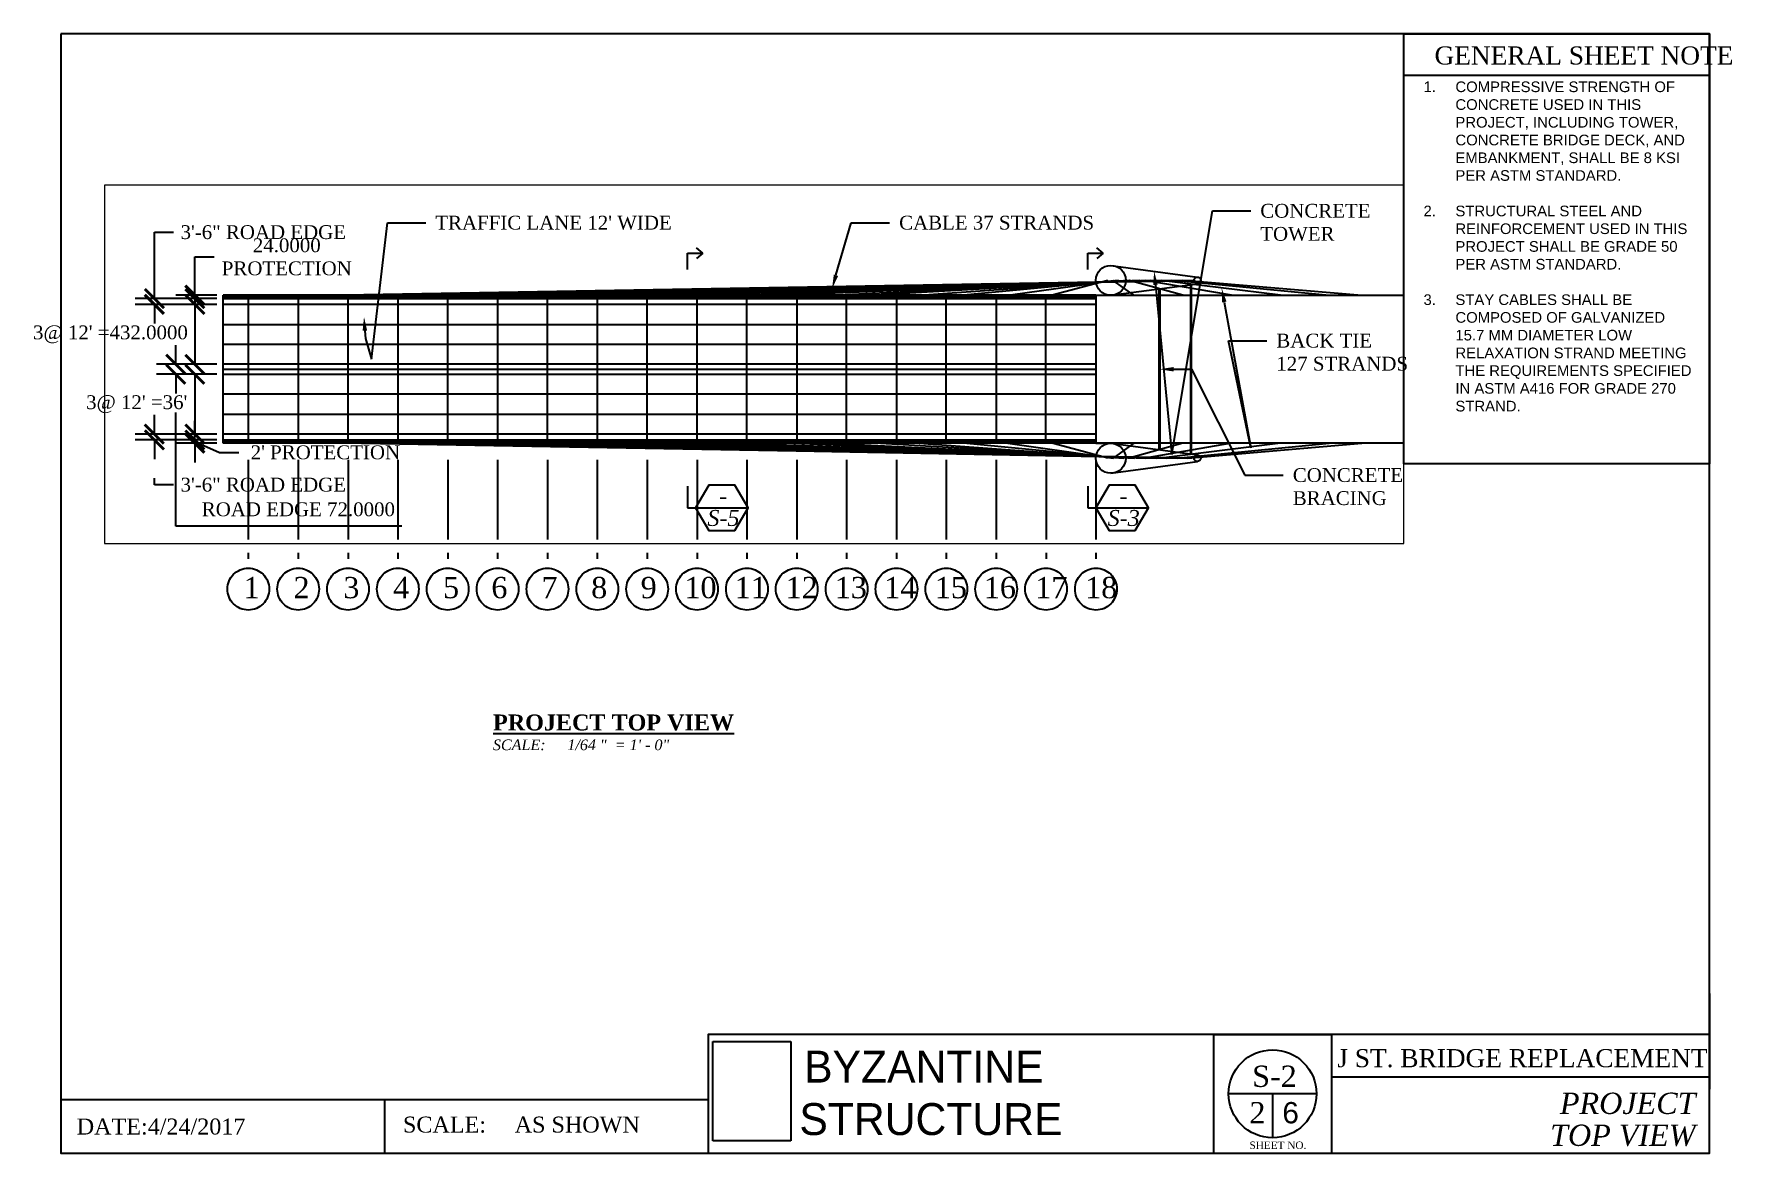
# Paper-space layout 'S-2top view' of a CAD drawing. Header units: feet, sheet in inches. Extents: x -0.2 to 15.7, y 0 to 10.5.
# The model-space entities are those that its viewports show. They can reach past a viewport. Long polylines and large blocks are cut down to what shows.
import ezdxf
from ezdxf import colors
from ezdxf.entities.mleader import LeaderData, LeaderLine
from ezdxf.enums import TextEntityAlignment as Align
from ezdxf.math import Vec2, Vec3

# ---------------------------------------------------------------- set-up
doc = ezdxf.new("R2010")
doc.units = ezdxf.units.FT
doc.header["$MEASUREMENT"] = 0
doc.header["$XCLIPFRAME"] = 0
doc.linetypes.add('ACAD_ISO03W100', pattern=[30, 12, -18])
doc.linetypes.add('CENTER2', pattern=[1.125, 0.75, -0.125, 0.125, -0.125])
doc.styles.add('Annotative', font='arial.ttf')
doc.styles.add('Bridge 122L', font='times.ttf')
doc.styles.get("Standard").update_dxf_attribs({"font": 'times.ttf'})
doc.styles.add('style1', font='timesi.ttf')
doc.dimstyles.new('Bridge 122L', dxfattribs={"dimtxt": 0.18, "dimasz": 0.18, "dimexe": 0.18, "dimexo": 0.0625, "dimgap": 0.09, "dimtad": 0, "dimtih": 1, "dimtoh": 1, "dimdec": 0, "dimzin": 0, "dimdsep": 46, "dimlunit": 3, "dimtxsty": 'Annotative', "dimblk": 'ARCHTICK', "dimcen": 0.09, "dimadec": 1, "dimazin": 0, "dimtfac": 1, "dimtdec": 0, "dimtofl": 0, "dimtmove": 0, "dimatfit": 3, "dimfxl": 1, "dimtolj": 1, "dimtzin": 0, "dimarcsym": 0})
picture_1 = doc.add_image_def('image1.jpg', size_in_pixel=(215, 288))

# ---------------------------------------------------------------- blocks, each defined once
blk = doc.blocks.new('Sheet Number')
for p, q in [((11.806, 0.557), (10.98, 0.557)), ((11.393, 0.557), (11.393, 0.144))]:
    blk.add_line(p, q)
blk.add_circle((11.393, 0.557), 0.413)
for tag, p in [('S-1', (11.411, 0.721)), ('1', (11.251, 0.38))]:
    blk.add_attdef(tag, text='', height=0.2).set_placement(p, align=Align.MIDDLE)
at = {"style": 'Annotative'}
blk.add_attdef('6', text='', height=0.2, dxfattribs=at).set_placement((11.563, 0.379), align=Align.MIDDLE)
blk = doc.blocks.new('_ArchTick')
at = {"color": 0, "linetype": 'ByBlock', "const_width": 0.15}
blk.add_lwpolyline([(-0.5, -0.5), (0.5, 0.5)], dxfattribs=at)
blk = doc.blocks.new('*D23')
at = {"color": 0, "linetype": 'Continuous', "lineweight": -2, "transparency": 16777216}
for p, q in [((1.265, 8.065), (1.265, 8.425)), ((1.265, 8.425), (1.445, 8.425)), ((1.47, 8.065), (1.085, 8.065)), ((1.47, 8.033), (1.085, 8.033)), ((1.265, 8.033), (1.265, 7.853))]:
    blk.add_line(p, q, dxfattribs=at)
at = {"layer": 'Defpoints', "color": 0, "transparency": 16777216}
for p in [(1.265, 8.065), (1.533, 8.065), (1.533, 8.033)]:
    blk.add_point(p, dxfattribs=at)
at = {"color": 0, "lineweight": -2, "transparency": 16777216, "xscale": 0.18, "yscale": 0.18, "zscale": 0.18}
for p, rotation in [((1.265, 8.065), 270), ((1.265, 8.033), 90)]:
    blk.add_blockref('_ArchTick', p, dxfattribs=dict(at, rotation=rotation))
at = {"color": 0, "transparency": 16777216, "insert": (2.129, 8.425), "char_height": 0.18, "width": 1.45003, "attachment_point": 5, "style": 'Bridge 122L'}
blk.add_mtext('\\A1;{\\H0.72222x;24.0000 PROTECTION}', dxfattribs=at)
blk = doc.blocks.new('*D24')
at = {"color": 0, "linetype": 'Continuous', "lineweight": -2, "transparency": 16777216}
for p, q in [((1.47, 7.979), (1.085, 7.979)), ((1.265, 7.979), (1.265, 7.416)), ((1.47, 7.416), (1.085, 7.416))]:
    blk.add_line(p, q, dxfattribs=at)
at = {"layer": 'Defpoints', "color": 0, "transparency": 16777216}
for p in [(1.533, 7.979), (1.265, 7.416), (1.533, 7.416)]:
    blk.add_point(p, dxfattribs=at)
at = {"color": 0, "lineweight": -2, "transparency": 16777216, "xscale": 0.18, "yscale": 0.18, "zscale": 0.18}
for p, rotation in [((1.265, 7.979), 90), ((1.265, 7.416), 270)]:
    blk.add_blockref('_ArchTick', p, dxfattribs=dict(at, rotation=rotation))
at = {"color": 0, "transparency": 16777216, "insert": (0.471, 7.697), "char_height": 0.18, "attachment_point": 5, "style": 'Bridge 122L'}
blk.add_mtext("\\A1;{\\H0.72222x;3@ 12' =432.0000}", dxfattribs=at)
blk = doc.blocks.new('*D25')
at = {"color": 0, "linetype": 'Continuous', "lineweight": -2, "transparency": 16777216}
for p, q in [((0.884, 8.033), (0.884, 8.657)), ((0.884, 8.657), (1.064, 8.657)), ((1.47, 8.033), (0.704, 8.033)), ((1.47, 7.979), (0.704, 7.979)), ((0.884, 7.979), (0.884, 7.799))]:
    blk.add_line(p, q, dxfattribs=at)
at = {"layer": 'Defpoints', "color": 0, "transparency": 16777216}
for p in [(1.533, 8.033), (0.884, 7.979), (1.533, 7.979)]:
    blk.add_point(p, dxfattribs=at)
at = {"color": 0, "lineweight": -2, "transparency": 16777216, "xscale": 0.18, "yscale": 0.18, "zscale": 0.18}
for p, rotation in [((0.884, 8.033), 270), ((0.884, 7.979), 90)]:
    blk.add_blockref('_ArchTick', p, dxfattribs=dict(at, rotation=rotation))
at = {"color": 0, "transparency": 16777216, "insert": (1.908, 8.657), "char_height": 0.18, "attachment_point": 5, "style": 'Bridge 122L'}
blk.add_mtext('\\A1;{\\H0.72222x;3\'-6" ROAD EDGE}', dxfattribs=at)
blk = doc.blocks.new('*D32')
at = {"color": 0, "linetype": 'Continuous', "lineweight": -2, "transparency": 16777216}
for p, q in [((1.47, 7.322), (1.085, 7.322)), ((1.265, 7.322), (1.265, 6.76)), ((1.47, 6.76), (1.085, 6.76))]:
    blk.add_line(p, q, dxfattribs=at)
at = {"layer": 'Defpoints', "color": 0, "transparency": 16777216}
for p in [(1.533, 7.322), (1.265, 6.76), (1.533, 6.76)]:
    blk.add_point(p, dxfattribs=at)
at = {"color": 0, "lineweight": -2, "transparency": 16777216, "xscale": 0.18, "yscale": 0.18, "zscale": 0.18}
for p, rotation in [((1.265, 7.322), 90), ((1.265, 6.76), 270)]:
    blk.add_blockref('_ArchTick', p, dxfattribs=dict(at, rotation=rotation))
at = {"color": 0, "transparency": 16777216, "insert": (0.718, 7.041), "char_height": 0.18, "attachment_point": 5, "style": 'Bridge 122L'}
blk.add_mtext("\\A1;{\\H0.72222x;3@ 12' =36'}", dxfattribs=at)
blk = doc.blocks.new('*D33')
at = {"color": 0, "linetype": 'Continuous', "lineweight": -2, "transparency": 16777216}
for p, q in [((1.265, 6.705), (1.265, 6.885)), ((1.47, 6.705), (1.085, 6.705)), ((1.265, 6.674), (1.265, 6.705)), ((1.47, 6.674), (1.085, 6.674)), ((1.265, 6.69), (1.497, 6.588)), ((1.265, 6.674), (1.265, 6.494)), ((1.497, 6.588), (1.677, 6.588))]:
    blk.add_line(p, q, dxfattribs=at)
at = {"layer": 'Defpoints', "color": 0, "transparency": 16777216}
for p in [(1.265, 6.705), (1.533, 6.705), (1.533, 6.674)]:
    blk.add_point(p, dxfattribs=at)
at = {"color": 0, "lineweight": -2, "transparency": 16777216, "xscale": 0.18, "yscale": 0.18, "zscale": 0.18}
for p, rotation in [((1.265, 6.705), 270), ((1.265, 6.674), 90)]:
    blk.add_blockref('_ArchTick', p, dxfattribs=dict(at, rotation=rotation))
at = {"color": 0, "transparency": 16777216, "insert": (2.492, 6.588), "char_height": 0.18, "width": 1.45003, "attachment_point": 5, "style": 'Bridge 122L'}
blk.add_mtext("\\A1;{\\H0.72222x;2' PROTECTION}", dxfattribs=at)
blk = doc.blocks.new('*D34')
at = {"color": 0, "linetype": 'Continuous', "lineweight": -2, "transparency": 16777216}
for p, q in [((0.884, 6.76), (0.884, 6.94)), ((1.47, 6.76), (0.704, 6.76)), ((1.47, 6.705), (0.704, 6.705)), ((0.884, 6.705), (0.884, 6.525)), ((0.884, 6.284), (0.884, 6.345)), ((1.064, 6.284), (0.884, 6.284))]:
    blk.add_line(p, q, dxfattribs=at)
at = {"layer": 'Defpoints', "color": 0, "transparency": 16777216}
for p in [(0.884, 6.705), (1.533, 6.76), (1.533, 6.705)]:
    blk.add_point(p, dxfattribs=at)
at = {"color": 0, "lineweight": -2, "transparency": 16777216, "xscale": 0.18, "yscale": 0.18, "zscale": 0.18}
for p, rotation in [((0.884, 6.76), 270), ((0.884, 6.705), 90)]:
    blk.add_blockref('_ArchTick', p, dxfattribs=dict(at, rotation=rotation))
at = {"color": 0, "transparency": 16777216, "insert": (1.908, 6.284), "char_height": 0.18, "attachment_point": 5, "style": 'Bridge 122L'}
blk.add_mtext('\\A1;{\\H0.72222x;3\'-6" ROAD EDGE}', dxfattribs=at)
blk = doc.blocks.new('*D35')
at = {"color": 0, "linetype": 'Continuous', "lineweight": -2, "transparency": 16777216}
for p, q in [((1.085, 7.416), (1.085, 7.596)), ((1.47, 7.416), (0.905, 7.416)), ((1.47, 7.322), (0.905, 7.322)), ((1.085, 7.322), (1.085, 7.142)), ((1.085, 5.896), (1.085, 6.962)), ((3.21, 5.896), (1.085, 5.896))]:
    blk.add_line(p, q, dxfattribs=at)
at = {"layer": 'Defpoints', "color": 0, "transparency": 16777216}
for p in [(1.533, 7.416), (1.085, 7.322), (1.533, 7.322)]:
    blk.add_point(p, dxfattribs=at)
at = {"color": 0, "lineweight": -2, "transparency": 16777216, "xscale": 0.18, "yscale": 0.18, "zscale": 0.18}
for p, rotation in [((1.085, 7.416), 270), ((1.085, 7.322), 90)]:
    blk.add_blockref('_ArchTick', p, dxfattribs=dict(at, rotation=rotation))
at = {"color": 0, "transparency": 16777216, "insert": (2.238, 6.052), "char_height": 0.18, "attachment_point": 5, "style": 'Bridge 122L'}
blk.add_mtext('\\A1;{\\H0.72222x;ROAD EDGE 72.0000}', dxfattribs=at)

msp = doc.modelspace()

# ---------------------------------------------------------------- linework, layer by layer
for p, q in [((597143, 587511), (597768, 587427)), ((590735, 587295), (597035, 587295)), ((590735, 586227), (590735, 587295)), ((590735, 587295), (590735, 587283)), ((597035, 587295), (590735, 587295)), ((597738, 587403), (590915, 587283)), ((590915, 587295), (590915, 586227)), ((591275, 587283), (597700, 587403)), ((591275, 587295), (591275, 586227)), ((597661, 587403), (591635, 587283)), ((591635, 587295), (591635, 586227)), ((591995, 587283), (597623, 587403)), ((591995, 587295), (591995, 586227)), ((597584, 587403), (592355, 587283)), ((592355, 586227), (592355, 587295)), ((592715, 587283), (597545, 587403)), ((592715, 587295), (592715, 586227)), ((597507, 587403), (593075, 587283)), ((593075, 586227), (593075, 587295)), ((593435, 587283), (597470, 587403)), ((593435, 587295), (593435, 586227)), ((597432, 587403), (593795, 587283)), ((593795, 586227), (593795, 587295)), ((594155, 587283), (597391, 587403)), ((594155, 587295), (594155, 586227)), ((597353, 587403), (594515, 587283)), ((594515, 586227), (594515, 587295)), ((594875, 587283), (597314, 587403)), ((594875, 587295), (594875, 586227)), ((597275, 587403), (595235, 587283)), ((595235, 586227), (595235, 587295)), ((595595, 587283), (597237, 587403)), ((595595, 587295), (595595, 586227)), ((597198, 587403), (595955, 587283)), ((595955, 586227), (595955, 587295)), ((596315, 587283), (597160, 587403)), ((596315, 587295), (596315, 586227)), ((597121, 587403), (596675, 587283)), ((596675, 586227), (596675, 587295)), ((597035, 587295), (597035, 586227)), ((597035, 587295), (597035, 586227)), ((597035, 587295), (597143, 587295)), ((597035, 587295), (600723, 587295)), ((597143, 587295), (597768, 587379)), ((597310, 587295), (597160, 587403)), ((597662, 587295), (597275, 587403)), ((598015, 587295), (597391, 587403)), ((597489, 587342), (597489, 586181)), ((597497, 587343), (597497, 586180)), ((598368, 587295), (597507, 587403)), ((597584, 587403), (597584, 587403)), ((597623, 587403), (598720, 587295)), ((597700, 587403), (597738, 587403)), ((597700, 587403), (598955, 587295)), ((597719, 587373), (597719, 586150)), ((597726, 586149), (597726, 587374)), ((597738, 587403), (597738, 587403)), ((590735, 587283), (597035, 587283)), ((590735, 587271), (597035, 587271)), ((597035, 587229), (590735, 587229)), ((590735, 587085), (597035, 587085)), ((597035, 586941), (590735, 586941)), ((597035, 586797), (590735, 586797)), ((590735, 586761), (597035, 586761)), ((590735, 586725), (597035, 586725)), ((597035, 586581), (590735, 586581)), ((590735, 586437), (597035, 586437)), ((597035, 586293), (590735, 586293)), ((590735, 586251), (597035, 586251)), ((590735, 586239), (597035, 586239)), ((597035, 586227), (590735, 586227)), ((597738, 586119), (590915, 586239)), ((591275, 586239), (597700, 586119)), ((597661, 586119), (591635, 586239)), ((591995, 586239), (597623, 586119)), ((597584, 586119), (592355, 586239)), ((592715, 586239), (597545, 586119)), ((597507, 586119), (593075, 586239)), ((593435, 586239), (597470, 586119)), ((597432, 586119), (593795, 586239)), ((594155, 586239), (597391, 586119)), ((597353, 586119), (594515, 586239)), ((594875, 586239), (597314, 586119)), ((597275, 586119), (595235, 586239)), ((595595, 586239), (597237, 586119)), ((597198, 586119), (595955, 586239)), ((596315, 586239), (597160, 586119)), ((597121, 586119), (596675, 586239)), ((597035, 586227), (597143, 586227)), ((600723, 586227), (597035, 586227)), ((597143, 586227), (597768, 586143)), ((597310, 586227), (597160, 586119)), ((597662, 586227), (597275, 586119)), ((598015, 586227), (597391, 586119)), ((598368, 586227), (597507, 586119)), ((597623, 586119), (598720, 586227)), ((597700, 586119), (598955, 586227)), ((597143, 586011), (597768, 586095)), ((597584, 586120), (597584, 586120)), ((597738, 586119), (597738, 586119))]:
    msp.add_line(p, q)
for centre, radius in [((597143, 587403), 108), ((597768, 587403), 24), ((597143, 586119), 108), ((597768, 586119), 24)]:
    msp.add_circle(centre, radius)

psp = doc.layouts.new('S-2top view')

# ---------------------------------------------------------------- linework, layer by layer
for p, q in [((12.6312, 10.1333), (15.5044, 10.1333)), ((15.5044, 0.0042), (15.5044, 1.5042)), ((15.5044, 1.5042), (15.5044, 1.0042)), ((10.8416, 1.1181), (11.9516, 1.1181)), ((15.5044, 1.1181), (11.2219, 1.1181)), ((11.9516, 1.1181), (11.9516, 0.0042)), ((15.5044, 1.0042), (15.5044, 0.6042)), ((15.5044, 0.7181), (11.9516, 0.7181)), ((6.091, 0.5042), (0.0036, 0.5042)), ((3.0473, 0.5042), (3.0473, 0.0042)), ((0.0036, 0.0042), (6.5044, 0.0042)), ((11.5044, 0.0042), (12.1044, 0.0042))]:
    psp.add_line(p, q)
at = {"linetype": 'CENTER2'}
for p, q in [((6.0416, 8.4599), (5.9814, 8.5099)), ((9.8047, 8.4599), (9.7445, 8.5099)), ((5.8976, 8.3078), (5.8976, 8.4599)), ((5.8976, 8.4599), (6.0416, 8.4599)), ((6.0416, 8.4599), (5.9814, 8.41)), ((9.6606, 8.3078), (9.6606, 8.4599)), ((9.6606, 8.4599), (9.8047, 8.4599)), ((9.8047, 8.4599), (9.7445, 8.41)), ((1.7672, 6.5182), (1.7672, 5.5885)), ((1.7672, 6.5182), (1.7672, 5.5885)), ((2.2359, 6.5182), (2.2359, 5.5885)), ((2.7047, 6.5182), (2.7047, 5.5885)), ((3.1734, 6.5182), (3.1734, 5.5885)), ((3.6422, 6.5182), (3.6422, 5.5885)), ((4.1109, 6.5182), (4.1109, 5.5885)), ((4.5797, 6.5182), (4.5797, 5.5885)), ((5.0484, 6.5182), (5.0484, 5.5885)), ((5.5172, 6.5182), (5.5172, 5.5885)), ((5.9859, 6.5182), (5.9859, 5.5885)), ((6.4547, 6.5182), (6.4547, 5.5885)), ((6.9234, 6.5182), (6.9234, 5.5885)), ((7.3922, 6.5182), (7.3922, 5.5885)), ((7.8609, 6.5182), (7.8609, 5.5885)), ((8.3297, 6.5182), (8.3297, 5.5885)), ((8.7984, 6.5182), (8.7984, 5.5885)), ((9.2672, 6.5182), (9.2672, 5.5885)), ((9.7359, 6.5182), (9.7359, 5.5885)), ((5.8976, 6.2691), (5.8976, 6.0676)), ((9.6606, 6.2691), (9.6606, 6.0676)), ((5.8976, 6.0676), (6.4662, 6.0676)), ((9.6606, 6.0676), (10.2293, 6.0676))]:
    psp.add_line(p, q, dxfattribs=at)
for points in [[(0.0036, 10.5198), (0.0036, 0.0042), (15.5044, 0.0042), (15.5044, 10.5198)], [(15.5044, 10.5198), (15.5044, 6.4813), (12.6312, 6.4813), (12.6312, 10.5198)], [(6.3429, 5.854), (6.4662, 6.0676), (6.3429, 6.2812), (6.0962, 6.2812), (5.9729, 6.0676), (6.0962, 5.854)], [(10.1059, 5.854), (10.2293, 6.0676), (10.1059, 6.2812), (9.8593, 6.2812), (9.7359, 6.0676), (9.8593, 5.854)]]:
    psp.add_lwpolyline(points, close=True)
for points in [[(11.2219, 1.1181), (6.091, 1.1181), (6.091, 0.0042)], [(10.8416, 1.1181), (10.8416, 0.0042)]]:
    psp.add_lwpolyline(points)
at = {"linetype": 'ACAD_ISO03W100'}
for centre in [(1.7672, 5.3033), (2.2359, 5.3033), (2.7047, 5.3033), (3.1734, 5.3033), (3.6422, 5.3033), (4.1109, 5.3033), (4.5797, 5.3033), (5.0484, 5.3033), (5.5172, 5.3033), (5.9859, 5.3033), (6.4547, 5.3033), (6.9234, 5.3033), (7.3922, 5.3033), (7.8609, 5.3033), (8.3297, 5.3033), (8.7984, 5.3033), (9.2672, 5.3033), (9.7359, 5.3033)]:
    psp.add_circle(centre, 0.1964, dxfattribs=at)

# ---------------------------------------------------------------- block references
psp.add_blockref('Sheet Number', (0.0036, 0.0042)).add_auto_attribs({'6': '6', '1': '2', 'S-1': 'S-2'})

# ---------------------------------------------------------------- texts
for s, width, gutter_width, heights, insert, char_height, attachment_point in [('GENERAL SHEET NOTE', 3.036309, 1, [0.1738], (15.7294, 10.2304), 0.17, 9), ('\\pi-0.3,l0.4,t0.4;{\\fArial|b0|i0|c0|p34;1.^ICOMPRESSIVE STRENGTH OF CONCRETE USED IN THIS PROJECT, INCLUDING TOWER, CONCRETE BRIDGE DECK, AND EMBANKMENT, SHALL BE 8 KSI PER ASTM STANDARD.\\P\\P2.^ISTRUCTURAL STEEL AND REINFORCEMENT USED IN THIS PROJECT SHALL BE GRADE 50 PER ASTM STANDARD.  \\P\\P3.^ISTAY CABLES SHALL BE COMPOSED OF GALVANIZED 15.7 MM DIAMETER LOW RELAXATION STRAND MEETING THE REQUIREMENTS SPECIFIED IN ASTM A416 FOR GRADE 270 STRAND. }', 2.649806, 0.75, [0], (12.716, 10.0735), 0.1, 1), ('{\\fTimes New Roman|b1|i0|c0|p18;\\LPROJECT TOP VIEW}', 5.288021, 0.75, [0], (4.0682, 4.1251), 0.15, 1), ('J ST. BRIDGE REPLACEMENT', 4.282502, 1, [0], (15.4866, 0.8072), 0.17, 9), ('SHEET NO.', 0.734832, 1, [0], (11.1796, 0.1125), 0.07, 1)]:
    psp.add_mtext_dynamic_manual_height_columns(s, width=width, gutter_width=gutter_width, heights=heights, dxfattribs=dict(insert=insert, char_height=char_height, attachment_point=attachment_point))
at = {"linetype": 'ACAD_ISO03W100', "lineweight": 100, "char_height": 0.15, "attachment_point": 1, "style": 'style1'}
for s, insert in [('-', (6.1942, 6.2547)), ('-', (9.9573, 6.2547)), ('S-5', (6.083, 6.0469)), ('S-3', (9.8461, 6.0469))]:
    psp.add_mtext_dynamic_manual_height_columns(s, width=0.2, gutter_width=1, heights=[0], dxfattribs=dict(at, insert=insert))
at = {"linetype": 'ACAD_ISO03W100', "lineweight": 100, "char_height": 0.2, "attachment_point": 1}
for s, insert in [('1', (1.7232, 5.4178)), ('1', (1.7232, 5.4178)), ('2', (2.192, 5.4178)), ('3', (2.6607, 5.4178)), ('4', (3.1295, 5.4178)), ('5', (3.5982, 5.4178)), ('6', (4.0523, 5.4178)), ('7', (4.5235, 5.4178)), ('8', (4.9906, 5.4178)), ('9', (5.456, 5.4178)), ('10', (5.8671, 5.4178)), ('11', (6.3399, 5.4178)), ('12', (6.8193, 5.4178)), ('13', (7.2805, 5.4178)), ('14', (7.7461, 5.4178)), ('15', (8.2215, 5.4178)), ('16', (8.6819, 5.4178)), ('17', (9.1663, 5.4178)), ('18', (9.635, 5.4178))]:
    psp.add_mtext_dynamic_manual_height_columns(s, width=0.295576, gutter_width=1, heights=[0], dxfattribs=dict(at, insert=insert))
at = {"attachment_point": 1, "style": 'Bridge 122L'}
for s, width, insert, char_height in [('\\A1;\\pi-0.3,l0.4,t0.8;{\\fTimes New Roman|b0|i1|c0|p18;SCALE:^I1/64 "  = 1\' - 0"}', 2.83997, (3.9669, 3.8899), 0.1), ('\\pi-0.45,l0.6,t1.2;SCALE:^IAS SHOWN ', 3.610623, (3.0715, 0.3464), 0.15)]:
    psp.add_mtext_dynamic_manual_height_columns(s, width=width, gutter_width=0.75, heights=[0], dxfattribs=dict(at, insert=insert, char_height=char_height))
at = {"char_height": 0.3, "attachment_point": 1}
for s, insert, width in [('{\\fHarrington|b0|i0|c0|p82;BYZANTINE}', (6.9925, 0.9658), 2.788093), ('{\\fBankGothic Lt BT|b0|i0|c0|p34;STRUCTURE}', (6.9481, 0.4732), 2.070423)]:
    psp.add_mtext(s, dxfattribs=dict(at, insert=insert, width=width))
at = {"insert": (15.3734, 0.0666), "char_height": 0.2, "attachment_point": 9, "line_spacing_factor": 0.9}
psp.add_mtext_dynamic_manual_height_columns('{\\fTimes New Roman|b0|i1|c0|p18;PROJECT\\PTOP VIEW}', width=2.969082, gutter_width=1, heights=[0], dxfattribs=at)
psp.add_attdef('DATE:4/24/2017', (0.1544, 0.1782), '', height=0.15)

# ---------------------------------------------------------------- dimensions: what is measured, and where the dimension line sits
for base, p1, p2, text, override, picture, middle in [((0.8841, 7.9786), (1.5328, 8.0333), (1.5328, 7.9786), '{\\H0.72222x;<> ROAD EDGE}', {"dimlfac": -768, "dimtxsty": 'Bridge 122L'}, '*D25', (1.9082, 8.6574)), ((1.085, 7.3224), (1.5328, 7.4161), (1.5328, 7.3224), '{\\H0.72222x;ROAD EDGE <>}', {"dimtad": 3, "dimlfac": -768, "dimtxsty": 'Bridge 122L', "dimtmove": 1}, '*D35', (1.4325, 5.8955)), ((0.8841, 6.7052), (1.5328, 6.7599), (1.5328, 6.7052), '{\\H0.72222x;<> ROAD EDGE}', {"dimlfac": -768, "dimtxsty": 'Bridge 122L', "dimtmove": 1}, '*D34', (1.0641, 6.2842)), ((1.265, 6.7052), (1.5328, 6.674), (1.5328, 6.7052), '{\\H0.72222x;<> PROTECTION}', {"dimlfac": -768, "dimtxsty": 'Bridge 122L', "dimtmove": 1}, '*D33', (1.7672, 6.5885))]:
    dim = psp.add_linear_dim(base=base, p1=p1, p2=p2, angle=90, text=text, dimstyle='Bridge 122L', override=override)
    dim.commit()
    dim.dimension.update_dxf_attribs({"geometry": picture, "text_midpoint": middle, "dimtype": 160})
for base, p1, p2, text, override, picture, middle in [((1.265, 8.0646), (1.5328, 8.0333), (1.5328, 8.0646), '{\\H0.72222x;<> PROTECTION}', {"dimlfac": -768, "dimtxsty": 'Bridge 122L'}, '*D23', (2.1293, 8.4246)), ((1.265, 7.4161), (1.5328, 7.9786), (1.5328, 7.4161), "{\\H0.72222x;3@ 12' =<>}", {"dimtad": 3, "dimlfac": -768, "dimtxsty": 'Bridge 122L'}, '*D24', (0.4707, 7.6974)), ((1.265, 6.7599), (1.5328, 7.3224), (1.5328, 6.7599), "{\\H0.72222x;3@ 12' =<>}", {"dimtad": 3, "dimlfac": -768, "dimtxsty": 'Bridge 122L'}, '*D32', (0.718, 7.0411))]:
    dim = psp.add_linear_dim(base=base, p1=p1, p2=p2, angle=90, text=text, dimstyle='Bridge 122L', override=override)
    dim.commit()
    dim.dimension.update_dxf_attribs({"geometry": picture, "text_midpoint": middle})

# ---------------------------------------------------------------- pictures from other files: only their frames are drawn
image = psp.add_image(picture_1, insert=(6.1333, 0.0791), size_in_units=(0.7465, 1))
image.set_boundary_path([(-0.136, 7.204), (211.36, 275.77)])
image.dxf.flags = 15

# ---------------------------------------------------------------- leaders
ml = psp.add_multileader_mtext('Standard')
ml.set_content("TRAFFIC LANE 12' WIDE", color=256, style='Bridge 122L')
ml.set_leader_properties()
ml.build(insert=Vec2(0, 0))
ml.multileader.update_dxf_attribs({"dogleg_length": 0.36, "arrow_head_size": 0.13})
ctx = ml.context
ctx.base_point, ctx.char_height, ctx.arrow_head_size, ctx.landing_gap_size, ctx.plane_origin = Vec3(3.4356, 8.7453), 0.13, 0.13, 0.09, Vec3(2.7047, 7.7911)
notes = []
notes.append((ctx, [(0, (1, 1, 0), (3.0756, 8.7453), (1, 0), 0.36, [(2, [(2.855, 7.8614), (2.8678, 7.6592), (2.9256, 7.4636)], 0, [])])]))
ctx.mtext.insert, ctx.mtext.flow_direction = Vec3(3.5256, 8.8118), 5
ml = psp.add_multileader_mtext('Standard')
ml.set_content('CABLE 37 STRANDS', color=256)
ml.set_leader_properties()
ml.build(insert=Vec2(0, 0))
ml.multileader.update_dxf_attribs({"dogleg_length": 0.36, "arrow_head_size": 0.13})
ctx = ml.context
ctx.base_point, ctx.char_height, ctx.arrow_head_size, ctx.landing_gap_size, ctx.plane_origin = Vec3(7.7961, 8.7453), 0.13, 0.13, 0.09, Vec3(7.2555, 8.1271)
notes.append((ctx, [(0, (1, 1, 0), (7.4361, 8.7453), (1, 0), 0.36, [(0, [(7.2555, 8.1271)], 0, [])])]))
ctx.mtext.insert, ctx.mtext.flow_direction = Vec3(7.8861, 8.8118), 5
ml = psp.add_multileader_mtext('Standard')
ml.set_content('CONCRETE TOWER', color=256)
ml.set_leader_properties()
ml.build(insert=Vec2(0, 0))
ml.multileader.update_dxf_attribs({"dogleg_length": 0.36, "arrow_head_size": 0.13})
ctx = ml.context
ctx.base_point, ctx.char_height, ctx.arrow_head_size, ctx.landing_gap_size, ctx.plane_origin = Vec3(11.1913, 8.8569), 0.13, 0.13, 0.09, Vec3(10.2835, 8.2911)
notes.append((ctx, [(0, (1, 1, 0), (10.8313, 8.8569), (1, 0), 0.36, [(1, [(10.2835, 8.2911), (10.4503, 6.5691)], 0, [])])]))
ctx.mtext.insert, ctx.mtext.width, ctx.mtext.flow_direction = Vec3(11.2813, 8.9234), 1.014354, 5
ml = psp.add_multileader_mtext('Standard')
ml.set_content('BACK TIE\\P127 STRANDS', color=256)
ml.set_leader_properties()
ml.build(insert=Vec2(0, 0))
ml.multileader.update_dxf_attribs({"dogleg_length": 0.36, "arrow_head_size": 0.13})
ctx = ml.context
ctx.base_point, ctx.char_height, ctx.arrow_head_size, ctx.landing_gap_size, ctx.plane_origin = Vec3(11.3422, 7.6369), 0.13, 0.13, 0.09, Vec3(10.9195, 8.1289)
notes.append((ctx, [(0, (1, 1, 0), (10.9822, 7.6369), (1, 0), 0.36, [(1, [(10.9195, 8.1289), (11.1934, 6.6308)], 0, [])])]))
ctx.mtext.insert, ctx.mtext.width, ctx.mtext.flow_direction = Vec3(11.4322, 7.7033), 1.284368, 5
ml = psp.add_multileader_mtext('Standard')
ml.set_content('CONCRETE\\PBRACING', color=256)
ml.set_leader_properties()
ml.build(insert=Vec2(0, 0))
ml.multileader.update_dxf_attribs({"dogleg_length": 0.36, "arrow_head_size": 0.13})
ctx = ml.context
ctx.base_point, ctx.char_height, ctx.arrow_head_size, ctx.landing_gap_size, ctx.plane_origin = Vec3(11.4972, 6.3736), 0.13, 0.13, 0.09, Vec3(10.3372, 7.3693)
notes.append((ctx, [(0, (1, 1, 0), (11.1372, 6.3736), (1, 0), 0.36, [(1, [(10.3372, 7.3693), (10.6348, 7.3693)], 0, [])])]))
ctx.mtext.insert, ctx.mtext.flow_direction = Vec3(11.5872, 6.4401), 5
for ctx, leaders in notes:
    for number, flags, end, landing, length, lines in leaders:
        leader = LeaderData()
        leader.index, (leader.has_last_leader_line, leader.has_dogleg_vector, leader.attachment_direction) = number, flags
        leader.last_leader_point, leader.dogleg_vector, leader.dogleg_length = Vec3(end), Vec3(landing), length
        for number, points, colour, breaks in lines:
            line = LeaderLine()
            line.index, line.vertices, line.color, line.breaks = number, Vec3.list(points), colors.encode_raw_color(colour), breaks
            leader.lines.append(line)
        ctx.leaders.append(leader)

# ---------------------------------------------------------------- viewports
at = {"layer": 'Defpoints'}
psp.add_viewport(center=(6.5238, 7.4156), size=(12.2149, 3.367865), view_center_point=(594568.506, 586796.9265), view_height=2586.520038, dxfattribs=at)

doc.saveas('drawing.dxf')
